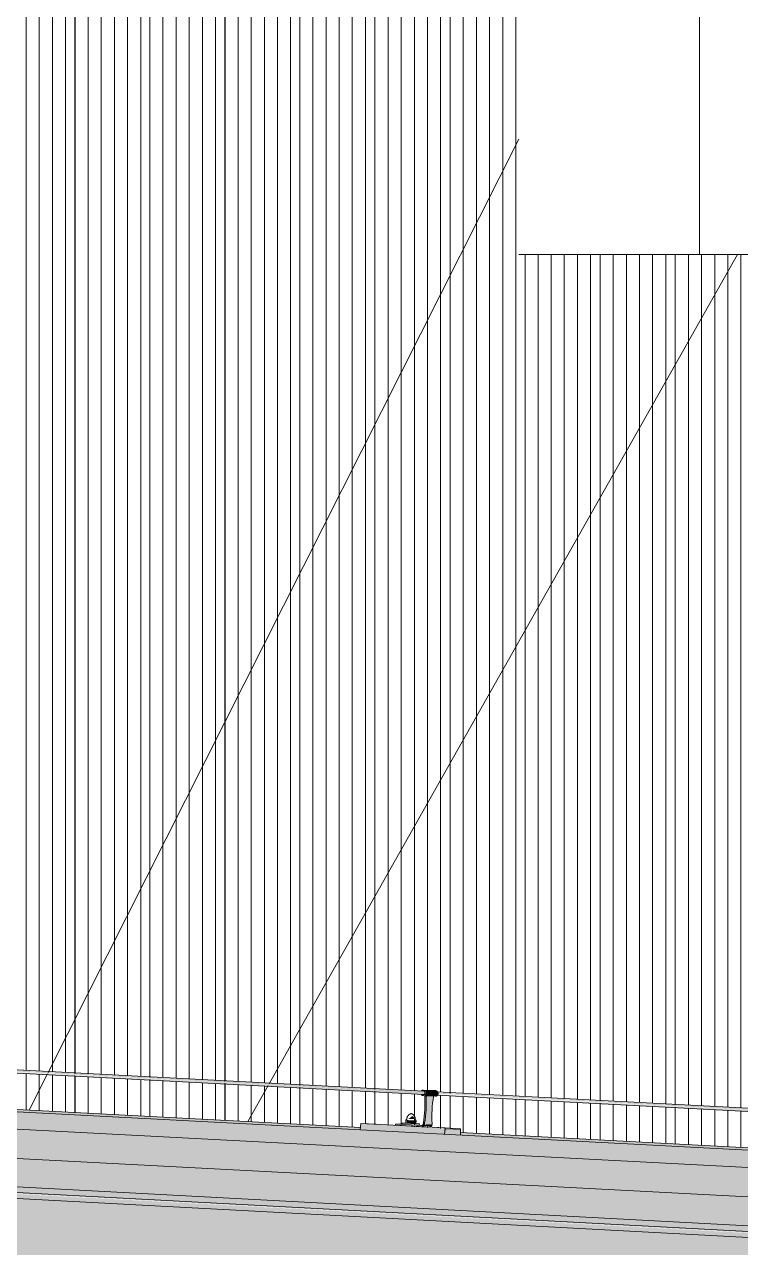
# Model space of a CAD drawing. Header units: metres. Extents: x -4613 to -4328, y -1 to 30.
# Drawn here: x -4524.306 to -4522.649, y 10.489 to 13.32 of the extents above; entities that cross this region are included whole.
import ezdxf

# ---------------------------------------------------------------- set-up
doc = ezdxf.new("R2010")
doc.units = ezdxf.units.M
for name, color, linetype, lineweight in [('A-GENM', 13, 'Continuous', 5), ('A-ROOF', 132, 'Continuous', 5), ('A-ROOF-OTLN', 132, 'Continuous', 5), ('A-WALL', 113, 'Continuous', 5), ('A-WALL-PATT', 111, 'Continuous', 5), ('Q-SPCQ', 91, 'Continuous', 5)]:
    doc.layers.add(name, color=color, linetype=linetype, lineweight=lineweight)
pattern_1 = [(90, (-4522.8, 5.24), (-0.03039, 2e-18), [])]
pattern_2 = [(90, (-4522.974, 5.24), (-0.03039, 2e-18), [])]
pattern_3 = [(90, (-4523.148, 5.24), (-0.03039, 2e-18), [])]
pattern_4 = [(90, (-4523.321, 5.24), (-0.03039, 2e-18), [])]
pattern_5 = [(90, (-4523.495, 5.24), (-0.03039, 2e-18), [])]
pattern_6 = [(90, (-4523.669, 5.24), (-0.03039, 2e-18), [])]
pattern_7 = [(90, (-4523.842, 5.24), (-0.03039, 2e-18), [])]
pattern_8 = [(90, (-4524.016, 5.24), (-0.03039, 2e-18), [])]
pattern_9 = [(90, (-4524.189, 5.24), (-0.03039, 2e-18), [])]
pattern_10 = [(90, (-4524.363, 5.24), (-0.03039, 2e-18), [])]

# ---------------------------------------------------------------- blocks, each defined once
blk = doc.blocks.new('Static Line_Sayfa_Metal Deck_Pan Mount - Up to 15 _ pitch - Max 2 Users-1848369-SOUTH WEST')
at = {"layer": 'Q-SPCQ'}
h = blk.add_hatch(color=256, dxfattribs=at)
h.paths.add_polyline_path([(-4517.1819, 10.5178), (-4517.1805, 10.5207), (-4517.1806, 10.5218), (-4518.3927, 10.5832), (-4518.3927, 10.5813), (-4517.1862, 10.518)])
h.paths.add_polyline_path([(-4518.4213, 10.5828), (-4518.4199, 10.5857), (-4518.42, 10.5867), (-4519.6321, 10.6481), (-4519.6321, 10.6462), (-4518.4256, 10.583)])
h.paths.add_polyline_path([(-4519.6607, 10.6477), (-4519.6592, 10.6506), (-4519.6594, 10.6517), (-4520.8715, 10.713), (-4520.8715, 10.7112), (-4519.665, 10.648)])
h.paths.add_polyline_path([(-4520.9, 10.7127), (-4520.8986, 10.7156), (-4520.8987, 10.7166), (-4522.1108, 10.7778), (-4522.1109, 10.7761), (-4520.9044, 10.7129)])
h.paths.add_polyline_path([(-4522.1394, 10.7776), (-4522.138, 10.7805), (-4522.1401, 10.7817), (-4523.3502, 10.8431), (-4523.3503, 10.8411), (-4522.1401, 10.7777)])
h.paths.add_polyline_path([(-4523.3788, 10.8426), (-4523.3774, 10.8455), (-4523.3775, 10.8465), (-4524.5896, 10.908), (-4524.5897, 10.906), (-4523.3832, 10.8428)])
h.paths.add_polyline_path([(-4524.6182, 10.9075), (-4524.6168, 10.9109), (-4524.6169, 10.9115), (-4525.829, 10.973), (-4525.829, 10.971), (-4524.6226, 10.9078)])
h.paths.add_polyline_path([(-4525.8576, 10.9725), (-4525.8562, 10.9758), (-4525.8563, 10.9764), (-4527.0684, 11.0379), (-4527.0684, 11.0359), (-4525.8619, 10.9727)])
h.paths.add_polyline_path([(-4527.097, 11.0374), (-4527.0955, 11.0406), (-4527.0957, 11.0414), (-4528.3078, 11.1029), (-4528.3078, 11.1009), (-4527.1013, 11.0377)])
h.paths.add_polyline_path([(-4528.3364, 11.1024), (-4528.3349, 11.1055), (-4528.3351, 11.1063), (-4529.5471, 11.1679), (-4529.5472, 11.1659), (-4528.3407, 11.1026)])
h.paths.add_polyline_path([(-4529.5758, 11.1673), (-4529.5743, 11.1703), (-4529.5744, 11.1713), (-4530.7865, 11.2328), (-4530.7866, 11.2308), (-4529.5801, 11.1676)])
h = blk.add_hatch(color=256, dxfattribs=at)
h.paths.add_polyline_path([(-4517.1804, 10.5217), (-4517.1815, 10.5258), (-4518.3925, 10.5873), (-4518.3924, 10.5853), (-4517.1806, 10.5218)])
h.paths.add_polyline_path([(-4518.4198, 10.5867), (-4518.4209, 10.5908), (-4519.6318, 10.6522), (-4519.6318, 10.6502), (-4518.42, 10.5867)])
h.paths.add_polyline_path([(-4519.6592, 10.6517), (-4519.6602, 10.6557), (-4520.8712, 10.7172), (-4520.8712, 10.7152), (-4519.6594, 10.6517)])
h.paths.add_polyline_path([(-4520.8986, 10.7166), (-4520.8996, 10.7207), (-4522.1106, 10.7821), (-4522.1106, 10.7801), (-4520.8987, 10.7166)])
h.paths.add_polyline_path([(-4522.138, 10.7816), (-4522.1401, 10.7857), (-4523.35, 10.8471), (-4523.3499, 10.8451), (-4522.1381, 10.7816)])
h.paths.add_polyline_path([(-4523.3773, 10.8465), (-4523.3784, 10.8506), (-4524.5894, 10.912), (-4524.5893, 10.91), (-4523.3775, 10.8465)])
h.paths.add_polyline_path([(-4524.6167, 10.9115), (-4524.6178, 10.9155), (-4525.8288, 10.977), (-4525.8287, 10.975), (-4524.6169, 10.9115)])
h.paths.add_polyline_path([(-4525.8561, 10.9764), (-4525.8572, 10.9805), (-4527.0682, 11.0417), (-4527.0681, 11.0399), (-4525.8563, 10.9764)])
h.paths.add_polyline_path([(-4527.0955, 11.0414), (-4527.0966, 11.0454), (-4528.3076, 11.1067), (-4528.3075, 11.1049), (-4527.0957, 11.0414)])
h.paths.add_polyline_path([(-4528.3349, 11.1063), (-4528.3359, 11.1104), (-4529.5469, 11.1718), (-4529.5469, 11.1698), (-4528.3351, 11.1063)])
h.paths.add_polyline_path([(-4529.5743, 11.1713), (-4529.5753, 11.1753), (-4530.7863, 11.2368), (-4530.7863, 11.2348), (-4529.5744, 11.1713)])
h = blk.add_hatch(color=256, dxfattribs=at)
h.paths.add_polyline_path([(-4523.3809, 10.8415), (-4523.3832, 10.8428), (-4523.3832, 10.8416)])
h.paths.add_polyline_path([(-4523.3784, 10.8506), (-4523.384, 10.8521), (-4523.3825, 10.8508)])
for points in [[(-4523.3559, 10.8389), (-4523.3503, 10.8418), (-4523.3499, 10.8483), (-4523.3553, 10.8519), (-4523.3825, 10.8533), (-4523.3772, 10.8498), (-4523.3775, 10.8433), (-4523.38, 10.8401), (-4523.3582, 10.839)], [(-4523.38, 10.7771), (-4523.3767, 10.8126), (-4523.377, 10.839), (-4523.3796, 10.8381), (-4523.3801, 10.8035), (-4523.381, 10.7771)], [(-4523.3629, 10.7742), (-4523.3615, 10.8231), (-4523.3595, 10.8392), (-4523.3767, 10.8392), (-4523.378, 10.7921), (-4523.3798, 10.775)], [(-4523.3595, 10.8392), (-4523.3615, 10.8404), (-4523.3615, 10.8393)], [(-4523.402, 10.7858), (-4523.4059, 10.7916), (-4523.4082, 10.7932), (-4523.4133, 10.7898), (-4523.4134, 10.7888), (-4523.418, 10.7866), (-4523.4059, 10.786)], [(-4523.3344, 10.7506), (-4523.3329, 10.7648), (-4523.5279, 10.775), (-4523.5294, 10.7609), (-4523.351, 10.7515)], [(-4523.3873, 10.7684), (-4523.3876, 10.7714), (-4523.4354, 10.7739), (-4523.4356, 10.771), (-4523.3881, 10.7685)], [(-4523.4006, 10.7751), (-4523.4002, 10.7825), (-4523.4215, 10.7837), (-4523.4219, 10.7762), (-4523.4028, 10.7752)], [(-4523.3652, 10.7693), (-4523.3629, 10.7742), (-4523.3804, 10.7733), (-4523.3823, 10.7702)], [(-4523.3329, 10.7648), (-4523.3327, 10.7655), (-4523.3552, 10.766)], [(-4523.2972, 10.7487), (-4523.2973, 10.761), (-4523.3333, 10.7612), (-4523.3329, 10.7506), (-4523.2973, 10.7487)], [(-4523.2974, 10.7617), (-4523.297, 10.7637), (-4523.3324, 10.7635)], [(-4523.2973, 10.761), (-4523.2993, 10.7617), (-4523.2973, 10.761)]]:
    blk.add_hatch(color=256, dxfattribs=at).paths.add_polyline_path(points)
for p, q in [((-4530.806, 11.2318), (-4517.1723, 10.5173)), ((-4517.1719, 10.5253), (-4530.8055, 11.2398)), ((-4523.3553, 10.8519), (-4523.3825, 10.8533)), ((-4523.3832, 10.8403), (-4523.3559, 10.8389)), ((-4523.3796, 10.8396), (-4523.3797, 10.8391)), ((-4523.3797, 10.8391), (-4523.3767, 10.839)), ((-4523.3767, 10.8401), (-4523.3754, 10.8421)), ((-4523.3767, 10.839), (-4523.3767, 10.8401)), ((-4523.3595, 10.8392), (-4523.3767, 10.8401)), ((-4523.3595, 10.8392), (-4523.3596, 10.8381)), ((-4523.3593, 10.8396), (-4523.3595, 10.8392)), ((-4523.5294, 10.7609), (-4523.5279, 10.775)), ((-4523.3326, 10.7656), (-4523.5277, 10.7758)), ((-4523.5277, 10.7758), (-4523.4921, 10.7739)), ((-4523.4472, 10.7746), (-4523.4473, 10.7716)), ((-4523.4473, 10.7716), (-4523.4356, 10.771)), ((-4523.4354, 10.7739), (-4523.4472, 10.7746)), ((-4523.4362, 10.771), (-4523.447, 10.7716)), ((-4523.4361, 10.774), (-4523.4468, 10.7745)), ((-4523.4356, 10.771), (-4523.3873, 10.7684)), ((-4523.3871, 10.7714), (-4523.4354, 10.7739)), ((-4523.4319, 10.7768), (-4523.432, 10.7738)), ((-4523.4319, 10.7768), (-4523.3926, 10.7747)), ((-4523.4314, 10.7767), (-4523.4227, 10.7763)), ((-4523.4234, 10.7838), (-4523.4238, 10.7763)), ((-4523.4238, 10.7763), (-4523.4006, 10.7751)), ((-4523.4217, 10.7851), (-4523.4229, 10.7844)), ((-4523.4212, 10.7868), (-4523.4212, 10.7858)), ((-4523.4018, 10.7848), (-4523.4018, 10.7858)), ((-4523.4003, 10.7833), (-4523.4015, 10.784)), ((-4523.4003, 10.7751), (-4523.3999, 10.7825)), ((-4523.3997, 10.7751), (-4523.3922, 10.7747)), ((-4523.3923, 10.7717), (-4523.3922, 10.7747)), ((-4523.3873, 10.7684), (-4523.3701, 10.7675)), ((-4523.3701, 10.7675), (-4523.3873, 10.7684)), ((-4523.3871, 10.7714), (-4523.3816, 10.7711)), ((-4523.3829, 10.7772), (-4523.383, 10.7752)), ((-4523.38, 10.7771), (-4523.3829, 10.7772)), ((-4523.3801, 10.7751), (-4523.38, 10.7771)), ((-4523.3628, 10.7762), (-4523.3629, 10.7742)), ((-4523.3329, 10.7648), (-4523.3344, 10.7506)), ((-4523.334, 10.7506), (-4523.3326, 10.7628)), ((-4523.297, 10.7637), (-4523.3326, 10.7656)), ((-4523.3324, 10.7635), (-4523.2974, 10.7617)), ((-4523.2973, 10.761), (-4523.2972, 10.7487)), ((-4523.2968, 10.7487), (-4523.2968, 10.7629))]:
    blk.add_line(p, q, dxfattribs=at)
at = {"layer": 'Q-SPCQ', "flags": 128}
for points in [[(-4523.3825, 10.8533), (-4523.3828, 10.8533), (-4523.383, 10.8533), (-4523.3833, 10.8533), (-4523.3836, 10.8533), (-4523.3839, 10.8532), (-4523.3841, 10.8532), (-4523.3844, 10.8531), (-4523.3846, 10.853), (-4523.3849, 10.853), (-4523.3852, 10.8529), (-4523.3854, 10.8528), (-4523.3857, 10.8527), (-4523.3859, 10.8526), (-4523.3861, 10.8524), (-4523.3864, 10.8523), (-4523.3866, 10.8521), (-4523.3868, 10.852), (-4523.387, 10.8518), (-4523.3872, 10.8517), (-4523.3874, 10.8515)], [(-4523.3559, 10.8389), (-4523.3557, 10.8389), (-4523.3554, 10.8389), (-4523.3551, 10.8389), (-4523.3548, 10.8389), (-4523.3546, 10.8389), (-4523.3543, 10.839), (-4523.354, 10.8391), (-4523.3538, 10.8391), (-4523.3535, 10.8392), (-4523.3533, 10.8393), (-4523.353, 10.8394), (-4523.3528, 10.8395), (-4523.3525, 10.8396), (-4523.3523, 10.8397), (-4523.3521, 10.8399), (-4523.3518, 10.84), (-4523.3516, 10.8402), (-4523.3514, 10.8403), (-4523.3512, 10.8405), (-4523.351, 10.8407), (-4523.3508, 10.8409), (-4523.3507, 10.8411), (-4523.3505, 10.8413), (-4523.3503, 10.8415), (-4523.3502, 10.8417), (-4523.35, 10.8419), (-4523.3499, 10.8421), (-4523.3498, 10.8423), (-4523.3497, 10.8425), (-4523.3496, 10.8428), (-4523.3495, 10.843), (-4523.3494, 10.8432), (-4523.3493, 10.8435), (-4523.3492, 10.8437), (-4523.3492, 10.844), (-4523.3491, 10.8442), (-4523.3491, 10.8445), (-4523.349, 10.8447), (-4523.349, 10.845), (-4523.349, 10.8452), (-4523.349, 10.8455), (-4523.349, 10.8457), (-4523.349, 10.846), (-4523.3491, 10.8462), (-4523.3491, 10.8465), (-4523.3492, 10.8467), (-4523.3492, 10.847), (-4523.3493, 10.8472), (-4523.3494, 10.8474), (-4523.3494, 10.8477), (-4523.3495, 10.8479), (-4523.3496, 10.8481), (-4523.3498, 10.8484), (-4523.3499, 10.8486), (-4523.35, 10.8488), (-4523.3502, 10.849), (-4523.3503, 10.8492), (-4523.3505, 10.8494), (-4523.3506, 10.8496), (-4523.3508, 10.8498), (-4523.351, 10.85), (-4523.3512, 10.8502), (-4523.3514, 10.8504), (-4523.3516, 10.8505), (-4523.3518, 10.8507), (-4523.3521, 10.8508), (-4523.3523, 10.851), (-4523.3525, 10.8511), (-4523.3528, 10.8512), (-4523.353, 10.8513), (-4523.3533, 10.8514), (-4523.3535, 10.8515), (-4523.3538, 10.8516), (-4523.354, 10.8517), (-4523.3543, 10.8517), (-4523.3546, 10.8518), (-4523.3548, 10.8518), (-4523.3551, 10.8519), (-4523.3553, 10.8519)], [(-4523.3878, 10.8425), (-4523.3876, 10.8423), (-4523.3874, 10.8421), (-4523.3872, 10.842), (-4523.387, 10.8418), (-4523.3868, 10.8416), (-4523.3866, 10.8415), (-4523.3864, 10.8413), (-4523.3861, 10.8412), (-4523.3859, 10.8411), (-4523.3857, 10.8409), (-4523.3854, 10.8408), (-4523.3852, 10.8407), (-4523.3849, 10.8406), (-4523.3847, 10.8406), (-4523.3844, 10.8405), (-4523.3841, 10.8404), (-4523.3839, 10.8404), (-4523.3836, 10.8403), (-4523.3833, 10.8403), (-4523.3832, 10.8403)], [(-4523.4212, 10.7868), (-4523.4211, 10.7873), (-4523.4211, 10.7878), (-4523.421, 10.7883), (-4523.4209, 10.7888), (-4523.4208, 10.7893), (-4523.4206, 10.7898), (-4523.4205, 10.7903), (-4523.4203, 10.7908), (-4523.4201, 10.7913), (-4523.4199, 10.7917), (-4523.4197, 10.7922), (-4523.4194, 10.7926), (-4523.4191, 10.7931), (-4523.4188, 10.7935), (-4523.4185, 10.7939), (-4523.4182, 10.7943), (-4523.4179, 10.7947), (-4523.4175, 10.7951), (-4523.4172, 10.7954), (-4523.4168, 10.7958), (-4523.4164, 10.7961), (-4523.416, 10.7964), (-4523.4156, 10.7967), (-4523.4152, 10.797), (-4523.4147, 10.7972), (-4523.4143, 10.7975), (-4523.4138, 10.7977), (-4523.4133, 10.7979), (-4523.4129, 10.7981), (-4523.4124, 10.7983), (-4523.4119, 10.7984), (-4523.4114, 10.7986), (-4523.4109, 10.7987), (-4523.4108, 10.7987)], [(-4523.4108, 10.7987), (-4523.4103, 10.7985), (-4523.4099, 10.7984), (-4523.4094, 10.7982), (-4523.4089, 10.7979), (-4523.4085, 10.7977), (-4523.408, 10.7975), (-4523.4076, 10.7972), (-4523.4072, 10.7969), (-4523.4067, 10.7966), (-4523.4063, 10.7963), (-4523.406, 10.7959), (-4523.4056, 10.7956), (-4523.4052, 10.7952), (-4523.4049, 10.7948), (-4523.4046, 10.7944), (-4523.4042, 10.794), (-4523.404, 10.7936), (-4523.4037, 10.7932), (-4523.4034, 10.7928), (-4523.4032, 10.7923), (-4523.4029, 10.7918), (-4523.4027, 10.7914), (-4523.4026, 10.7909), (-4523.4024, 10.7904), (-4523.4022, 10.7899), (-4523.4021, 10.7894), (-4523.402, 10.7889), (-4523.4019, 10.7884), (-4523.4018, 10.7879), (-4523.4018, 10.7874), (-4523.4018, 10.7869), (-4523.4018, 10.7864), (-4523.4018, 10.7859), (-4523.4018, 10.7858)], [(-4523.4234, 10.7838), (-4523.4234, 10.7838), (-4523.4234, 10.7838), (-4523.4234, 10.7838), (-4523.4233, 10.7839), (-4523.4233, 10.7839), (-4523.4233, 10.7839), (-4523.4233, 10.784), (-4523.4233, 10.784), (-4523.4233, 10.784), (-4523.4233, 10.7841), (-4523.4233, 10.7841), (-4523.4233, 10.7841), (-4523.4232, 10.7842), (-4523.4232, 10.7842), (-4523.4232, 10.7842), (-4523.4232, 10.7842), (-4523.4232, 10.7843), (-4523.4231, 10.7843), (-4523.4231, 10.7843), (-4523.4231, 10.7843), (-4523.4231, 10.7844), (-4523.423, 10.7844), (-4523.423, 10.7844), (-4523.423, 10.7844), (-4523.423, 10.7844), (-4523.4229, 10.7844)], [(-4523.4217, 10.7851), (-4523.4216, 10.7851), (-4523.4216, 10.7851), (-4523.4216, 10.7851), (-4523.4215, 10.7852), (-4523.4215, 10.7852), (-4523.4215, 10.7852), (-4523.4215, 10.7852), (-4523.4214, 10.7852), (-4523.4214, 10.7853), (-4523.4214, 10.7853), (-4523.4214, 10.7853), (-4523.4214, 10.7853), (-4523.4213, 10.7854), (-4523.4213, 10.7854), (-4523.4213, 10.7854), (-4523.4213, 10.7855), (-4523.4213, 10.7855), (-4523.4213, 10.7855), (-4523.4213, 10.7855), (-4523.4212, 10.7856), (-4523.4212, 10.7856), (-4523.4212, 10.7856), (-4523.4212, 10.7857), (-4523.4212, 10.7857), (-4523.4212, 10.7857), (-4523.4212, 10.7858)], [(-4523.4018, 10.7848), (-4523.4018, 10.7847), (-4523.4018, 10.7847), (-4523.4018, 10.7847), (-4523.4018, 10.7846), (-4523.4018, 10.7846), (-4523.4018, 10.7846), (-4523.4018, 10.7845), (-4523.4018, 10.7845), (-4523.4018, 10.7845), (-4523.4018, 10.7844), (-4523.4018, 10.7844), (-4523.4018, 10.7844), (-4523.4017, 10.7843), (-4523.4017, 10.7843), (-4523.4017, 10.7843), (-4523.4017, 10.7843), (-4523.4017, 10.7842), (-4523.4017, 10.7842), (-4523.4016, 10.7842), (-4523.4016, 10.7842), (-4523.4016, 10.7841), (-4523.4016, 10.7841), (-4523.4015, 10.7841), (-4523.4015, 10.7841), (-4523.4015, 10.784), (-4523.4015, 10.784)], [(-4523.4003, 10.7833), (-4523.4002, 10.7832), (-4523.4002, 10.7832), (-4523.4002, 10.7832), (-4523.4002, 10.7832), (-4523.4001, 10.7832), (-4523.4001, 10.7831), (-4523.4001, 10.7831), (-4523.4001, 10.7831), (-4523.4001, 10.7831), (-4523.4, 10.783), (-4523.4, 10.783), (-4523.4, 10.783), (-4523.4, 10.7829), (-4523.4, 10.7829), (-4523.4, 10.7829), (-4523.3999, 10.7829), (-4523.3999, 10.7828), (-4523.3999, 10.7828), (-4523.3999, 10.7828), (-4523.3999, 10.7827), (-4523.3999, 10.7827), (-4523.3999, 10.7827), (-4523.3999, 10.7826), (-4523.3999, 10.7826), (-4523.3999, 10.7826), (-4523.3999, 10.7825)]]:
    blk.add_lwpolyline(points, dxfattribs=at)
at = {"layer": 'Q-SPCQ'}
for centre, major_axis, ratio, start_param, end_param in [((-4523.3843, 10.8469), (0.00027, 0.00521), 0.976597, 0, 0.704278), ((-4523.3843, 10.8469), (0.00027, 0.00521), 0.976597, 3.141593, 6.283185), ((-4523.3542, 10.8453), (0.00027, 0.00521), 0.976597, 4.18879, 5.235988), ((-4523.3843, 10.8469), (0.00027, 0.00521), 0.976597, 2.437314, 3.141593), ((-4523.3948, 10.8089), (0.0037, 0.0699), 0.215077, 4.253606, 5.171172), ((-4523.3918, 10.8087), (0.0037, 0.0699), 0.215077, 4.253606, 5.171172), ((-4523.3477, 10.8064), (0.0037, 0.0699), 0.215077, 1.112013, 2.029579), ((-4523.5277, 10.7748), (0.000052, 0.000999), 0.215077, 0, 1.318637), ((-4523.4921, 10.7729), (0.000052, 0.000999), 0.215077, 5.84364, 6.283185), ((-4523.3869, 10.7754), (0.00037, 0.00699), 0.976597, 3.141593, 4.712389), ((-4523.3869, 10.7754), (0.00021, 0.00399), 0.976597, 3.141593, 4.712389), ((-4523.3697, 10.7745), (0.00037, 0.00699), 0.976597, 3.141593, 4.712389), ((-4523.3327, 10.7646), (0.000052, 0.000999), 0.215077, 0, 1.318637), ((-4523.3324, 10.7625), (0.000052, 0.000999), 0.215077, 0, 1.318637), ((-4523.2975, 10.7607), (0.000052, 0.000999), 0.215077, 4.964548, 6.063412), ((-4523.2971, 10.7627), (0.000052, 0.000999), 0.215077, 4.964548, 6.063412)]:
    blk.add_ellipse(centre, major_axis=major_axis, ratio=ratio, start_param=start_param, end_param=end_param, dxfattribs=at)
blk = doc.blocks.new('Roof Gutters3 - Roof Gutters-1885272-SOUTH WEST')
at = {"layer": 'A-ROOF'}
h = blk.add_hatch(color=256, dxfattribs=at)
h.paths.add_polyline_path([(-4499.5302, 9.5006), (-4499.5301, 9.509), (-4515.8308, 10.3633), (-4515.829, 10.3573), (-4499.6418, 9.509), (-4499.6425, 9.5065), (-4499.6022, 9.5044)])
h.paths.add_polyline_path([(-4515.9507, 10.3637), (-4515.9547, 10.3698), (-4515.9761, 10.3709), (-4515.9785, 10.3651), (-4515.9525, 10.3638)])
h.paths.add_polyline_path([(-4516.1002, 10.3715), (-4516.0978, 10.3773), (-4517.1003, 10.4298), (-4517.1002, 10.4239), (-4516.1121, 10.3721)])
h.paths.add_polyline_path([(-4517.3325, 10.4361), (-4517.3319, 10.4419), (-4518.3397, 10.4948), (-4518.3396, 10.4889), (-4517.3362, 10.4363)])
h.paths.add_polyline_path([(-4518.5719, 10.501), (-4518.5728, 10.507), (-4519.5791, 10.5597), (-4519.579, 10.5538), (-4518.5728, 10.5011)])
h.paths.add_polyline_path([(-4519.8113, 10.566), (-4519.8107, 10.5719), (-4520.8185, 10.6247), (-4520.8184, 10.6188), (-4519.815, 10.5662)])
h.paths.add_polyline_path([(-4521.0507, 10.6309), (-4521.05, 10.6368), (-4522.0579, 10.6896), (-4522.0577, 10.6837), (-4521.0544, 10.6311)])
h.paths.add_polyline_path([(-4522.2901, 10.6959), (-4522.2894, 10.7018), (-4523.2973, 10.7546), (-4523.2971, 10.7487), (-4522.2937, 10.6961)])
h.paths.add_polyline_path([(-4523.5294, 10.7609), (-4523.5288, 10.7667), (-4524.5366, 10.8195), (-4524.5365, 10.8136), (-4523.5331, 10.761)])
h.paths.add_polyline_path([(-4524.7688, 10.8258), (-4524.7682, 10.8317), (-4525.776, 10.8845), (-4525.7759, 10.8786), (-4524.7725, 10.826)])
h.paths.add_polyline_path([(-4526.0082, 10.8908), (-4526.0076, 10.8966), (-4527.0154, 10.9494), (-4527.0153, 10.9435), (-4526.0119, 10.891)])
h.paths.add_polyline_path([(-4527.2476, 10.9557), (-4527.247, 10.9616), (-4528.2548, 11.0144), (-4528.2547, 11.0085), (-4527.2513, 10.9559)])
h.paths.add_polyline_path([(-4528.487, 11.0207), (-4528.4864, 11.0265), (-4529.4942, 11.0793), (-4529.4941, 11.0734), (-4528.4907, 11.0209)])
h.paths.add_polyline_path([(-4529.7264, 11.0856), (-4529.7257, 11.0915), (-4530.7336, 11.1443), (-4530.7334, 11.1384), (-4529.7301, 11.0858)])
h.paths.add_polyline_path([(-4530.9658, 11.1506), (-4530.9651, 11.1564), (-4531.2477, 11.1712), (-4531.2477, 11.1654), (-4530.9694, 11.1508)])
for p, q in [((-4524.5366, 10.8195), (-4523.5288, 10.7667)), ((-4523.2973, 10.7546), (-4522.2894, 10.7018))]:
    blk.add_line(p, q, dxfattribs=at)
blk = doc.blocks.new('GT01 - GT01-2642391-SOUTH WEST')
at = {"layer": 'A-GENM'}
for points in [[(-4499.5651, 9.2946), (-4499.565, 9.3075), (-4531.1735, 10.9948), (-4531.1746, 10.7987), (-4531.0099, 10.8009), (-4530.8237, 10.9555), (-4530.8271, 10.9604), (-4530.829, 10.9589), (-4530.8477, 10.9645), (-4500.8517, 9.3633)], [(-4499.2201, 9.2736), (-4499.2392, 9.2772), (-4530.8477, 10.9645), (-4530.8286, 10.9609), (-4500.8517, 9.3607)], [(-4499.2177, 9.262), (-4499.2152, 9.2662), (-4499.2172, 9.2722), (-4499.2201, 9.2736), (-4530.8258, 10.9595), (-4530.8237, 10.9551), (-4530.8262, 10.9493), (-4500.8517, 9.3493)], [(-4499.4002, 9.1121), (-4499.2177, 9.262), (-4530.8262, 10.9493), (-4531.0087, 10.7993), (-4530.2469, 10.7586), (-4530.2118, 10.7849), (-4530.1769, 10.8059), (-4530.1552, 10.8131), (-4530.1513, 10.8107), (-4530.15, 10.7816), (-4530.1151, 10.8026), (-4530.0934, 10.8098), (-4530.0894, 10.8074), (-4530.0894, 10.7502), (-4527.3819, 10.6057), (-4527.3439, 10.6338), (-4527.2863, 10.6338), (-4527.2849, 10.6287), (-4527.2769, 10.6338), (-4527.2244, 10.6338), (-4527.2244, 10.5973), (-4524.2629, 10.4392), (-4524.2354, 10.46), (-4524.1672, 10.46), (-4524.1659, 10.4538), (-4524.1054, 10.4538), (-4524.1054, 10.4308), (-4521.0493, 10.2699), (-4521.0225, 10.29), (-4520.9563, 10.2898), (-4520.955, 10.2838), (-4520.8945, 10.2838), (-4520.8945, 10.2594), (-4517.5569, 10.0813), (-4517.5218, 10.1075), (-4517.4869, 10.1285), (-4517.4652, 10.1357), (-4517.4613, 10.1333), (-4517.4599, 10.1042), (-4517.4221, 10.1264), (-4517.4033, 10.1324), (-4517.3994, 10.13), (-4517.3994, 10.0729), (-4514.1202, 9.8978), (-4514.0851, 9.9241), (-4514.0502, 9.945), (-4514.0285, 9.9522), (-4514.0246, 9.9499), (-4514.0232, 9.9208), (-4513.9883, 9.9417), (-4513.9666, 9.9489), (-4513.9627, 9.9466), (-4513.9627, 9.8894), (-4512.3729, 9.8045), (-4512.3378, 9.8308), (-4512.3029, 9.8518), (-4512.2812, 9.859), (-4512.2772, 9.8566), (-4512.2759, 9.8275), (-4512.241, 9.8485), (-4512.2193, 9.8557), (-4512.2154, 9.8533), (-4512.2154, 9.7961), (-4510.6677, 9.7135), (-4510.6326, 9.7398), (-4510.5977, 9.7607), (-4510.576, 9.7679), (-4510.5721, 9.7656), (-4510.5708, 9.7365), (-4510.5359, 9.7574), (-4510.5142, 9.7646), (-4510.5103, 9.7623), (-4510.5103, 9.7051), (-4506.7739, 9.5057), (-4506.7388, 9.5319), (-4506.7039, 9.5529), (-4506.6822, 9.5601), (-4506.6782, 9.5578), (-4506.6769, 9.5286), (-4506.642, 9.5496), (-4506.6203, 9.5568), (-4506.6164, 9.5544), (-4506.6164, 9.4973), (-4504.8984, 9.4056), (-4504.8632, 9.4318), (-4504.8505, 9.44), (-4504.8027, 9.44), (-4504.8014, 9.4285), (-4504.7932, 9.4338), (-4504.7409, 9.4338), (-4504.7409, 9.3972), (-4501.61, 9.23), (-4501.5749, 9.2563), (-4501.54, 9.2772), (-4501.5183, 9.2844), (-4501.5144, 9.2821), (-4501.513, 9.253), (-4501.4781, 9.2739), (-4501.4564, 9.2811), (-4501.4525, 9.2788), (-4501.4525, 9.2216), (-4500.8517, 9.1895)]]:
    blk.add_hatch(color=256, dxfattribs=at).paths.add_polyline_path(points)
for p, q in [((-4499.565, 9.3075), (-4531.1735, 10.9948)), ((-4499.2392, 9.2772), (-4530.8477, 10.9645)), ((-4499.2177, 9.262), (-4530.8262, 10.9493))]:
    blk.add_line(p, q, dxfattribs=at)
blk = doc.blocks.new('Signage_Tenant Building - Tenant Signage with Back Panel-V95-SOUTH WEST')
at = {"layer": 'A-GENM'}
for p, q in [((-4522.7438, 15.1875), (-4522.7438, 12.7875)), ((-4523.1624, 12.7875), (-4522.7438, 12.7875)), ((-4522.7438, 12.7875), (-4521.181, 12.7875))]:
    blk.add_line(p, q, dxfattribs=at)

msp = doc.modelspace()

# ---------------------------------------------------------------- hatches: boundary and pattern name
at = {"layer": 'A-ROOF'}
msp.add_hatch(color=256, dxfattribs=at).paths.add_polyline_path([(-4499.5301, 9.463), (-4499.5302, 9.5006), (-4499.6446, 9.5066), (-4499.6418, 9.509), (-4531.225, 11.1642), (-4531.225, 11.1241), (-4499.5476, 9.464)])
h = msp.add_hatch(color=256, dxfattribs=at)
h.paths.add_polyline_path([(-4499.5476, 9.0935), (-4499.5476, 9.1095), (-4499.6055, 9.1115), (-4501.4525, 9.2101), (-4501.4525, 9.1933), (-4499.5537, 9.0938)])
h.paths.add_polyline_path([(-4501.664, 9.2044), (-4501.664, 9.2214), (-4504.7409, 9.3856), (-4504.7409, 9.3656), (-4501.7723, 9.21)])
h.paths.add_polyline_path([(-4499.5476, 9.2937), (-4499.5476, 9.3578), (-4499.5301, 9.3569), (-4499.5301, 9.463), (-4531.225, 11.1241), (-4531.225, 10.7536), (-4530.3009, 10.7052), (-4530.3009, 10.75), (-4531.1765, 10.7987), (-4531.1735, 10.9948), (-4499.565, 9.3075), (-4499.564, 9.2946), (-4499.5537, 9.294)])
h.paths.add_polyline_path([(-4504.9524, 9.3767), (-4504.9524, 9.3969), (-4506.6164, 9.4857), (-4506.6164, 9.4639), (-4504.9943, 9.3789)])
h.paths.add_polyline_path([(-4506.8279, 9.475), (-4506.8279, 9.497), (-4510.5103, 9.6936), (-4510.5103, 9.668), (-4506.8355, 9.4754)])
h.paths.add_polyline_path([(-4510.7218, 9.6791), (-4510.7218, 9.7049), (-4512.2154, 9.7846), (-4512.2154, 9.7573), (-4510.7479, 9.6804)])
h.paths.add_polyline_path([(-4512.4269, 9.7684), (-4512.4269, 9.7959), (-4513.9627, 9.8779), (-4513.9627, 9.8489), (-4512.5891, 9.7769)])
h.paths.add_polyline_path([(-4514.1742, 9.86), (-4514.1742, 9.8891), (-4517.3994, 10.0613), (-4517.3994, 10.029), (-4514.2001, 9.8614)])
h.paths.add_polyline_path([(-4517.6109, 10.0401), (-4517.6109, 10.0726), (-4520.8945, 10.2479), (-4520.8945, 10.2122), (-4517.6522, 10.0423)])
h.paths.add_polyline_path([(-4521.106, 10.2233), (-4521.106, 10.2592), (-4524.1054, 10.4193), (-4524.1054, 10.3805), (-4521.3346, 10.2353)])
h.paths.add_polyline_path([(-4524.3169, 10.3916), (-4524.3169, 10.4306), (-4527.2244, 10.5858), (-4527.2244, 10.5439), (-4524.3264, 10.3921)])
h.paths.add_polyline_path([(-4527.4359, 10.555), (-4527.4359, 10.597), (-4530.0894, 10.7387), (-4530.0894, 10.6941), (-4527.5485, 10.5609)])
at = {"layer": 'A-ROOF-OTLN'}
h = msp.add_hatch(color=256, dxfattribs=at)
h.paths.add_polyline_path([(-4499.5476, 9.0935), (-4499.5476, 9.1095), (-4499.6055, 9.1115), (-4501.4525, 9.2101), (-4501.4525, 9.1933), (-4499.5537, 9.0938)])
h.paths.add_polyline_path([(-4501.664, 9.2044), (-4501.664, 9.2214), (-4504.7409, 9.3856), (-4504.7409, 9.3656), (-4501.7723, 9.21)])
h.paths.add_polyline_path([(-4499.5476, 9.2937), (-4499.5476, 9.3578), (-4499.5301, 9.3569), (-4499.5301, 9.3956), (-4531.225, 11.0567), (-4531.225, 10.7518), (-4530.3009, 10.7052), (-4530.3009, 10.75), (-4531.1765, 10.7987), (-4531.1735, 10.9948), (-4499.565, 9.3075), (-4499.564, 9.2946), (-4499.5537, 9.294)])
h.paths.add_polyline_path([(-4504.9524, 9.3767), (-4504.9524, 9.3969), (-4506.6164, 9.4857), (-4506.6164, 9.4639), (-4504.9943, 9.3789)])
h.paths.add_polyline_path([(-4506.8279, 9.475), (-4506.8279, 9.497), (-4510.5103, 9.6936), (-4510.5103, 9.668), (-4506.8355, 9.4754)])
h.paths.add_polyline_path([(-4510.7218, 9.6791), (-4510.7218, 9.7049), (-4512.2154, 9.7846), (-4512.2154, 9.7573), (-4510.7479, 9.6804)])
h.paths.add_polyline_path([(-4512.4269, 9.7684), (-4512.4269, 9.7959), (-4513.9627, 9.8779), (-4513.9627, 9.8489), (-4512.5891, 9.7769)])
h.paths.add_polyline_path([(-4514.1742, 9.86), (-4514.1742, 9.8891), (-4517.3994, 10.0613), (-4517.3994, 10.029), (-4514.2001, 9.8614)])
h.paths.add_polyline_path([(-4517.6109, 10.0401), (-4517.6109, 10.0726), (-4520.8945, 10.2479), (-4520.8945, 10.2122), (-4517.6522, 10.0423)])
h.paths.add_polyline_path([(-4521.106, 10.2233), (-4521.106, 10.2592), (-4524.1054, 10.4193), (-4524.1054, 10.3805), (-4521.3346, 10.2353)])
h.paths.add_polyline_path([(-4524.3169, 10.3916), (-4524.3169, 10.4306), (-4527.2244, 10.5858), (-4527.2244, 10.5439), (-4524.3264, 10.3921)])
h.paths.add_polyline_path([(-4527.4359, 10.555), (-4527.4359, 10.597), (-4530.0894, 10.7387), (-4530.0894, 10.6941), (-4527.5485, 10.5609)])
at = {"layer": 'A-WALL-PATT'}
h = msp.add_hatch(dxfattribs=at)
h.set_pattern_fill('FP_60', color=256, style=0, pattern_type=2)
h.set_pattern_definition(pattern_8)
h.paths.add_polyline_path([(-4524.0158, 11.361), (-4523.8422, 11.7056), (-4523.8422, 15.94), (-4523.8476, 15.94), (-4524.0158, 15.3003), (-4524.0158, 11.4093)])
h = msp.add_hatch(dxfattribs=at)
h.set_pattern_fill('FP_124', color=256, style=0, pattern_type=2)
h.set_pattern_definition(pattern_7)
h.paths.add_polyline_path([(-4523.8422, 11.7056), (-4523.6685, 12.0501), (-4523.6685, 15.94), (-4523.8422, 15.94), (-4523.8422, 12.2639)])
h = msp.add_hatch(dxfattribs=at)
h.set_pattern_fill('FP_123', color=256, style=0, pattern_type=2)
h.set_pattern_definition(pattern_6)
h.paths.add_polyline_path([(-4523.6685, 12.0501), (-4523.4949, 12.3947), (-4523.4949, 15.94), (-4523.6685, 15.94), (-4523.6685, 12.2639)])
h = msp.add_hatch(dxfattribs=at)
h.set_pattern_fill('FP_122', color=256, style=0, pattern_type=2)
h.set_pattern_definition(pattern_5)
h.paths.add_polyline_path([(-4523.4949, 12.3947), (-4523.3212, 12.7392), (-4523.3212, 15.94), (-4523.4949, 15.94), (-4523.4949, 12.8336)])
h = msp.add_hatch(dxfattribs=at)
h.set_pattern_fill('FP_121', color=256, style=0, pattern_type=2)
h.set_pattern_definition(pattern_4)
h.paths.add_polyline_path([(-4523.3212, 12.7392), (-4523.1624, 13.0544), (-4523.1624, 15.1875), (-4523.1476, 15.1875), (-4523.1476, 15.94), (-4523.3212, 15.94), (-4523.3212, 12.8336)])
h = msp.add_hatch(dxfattribs=at)
h.set_pattern_fill('FP_61', color=256, style=0, pattern_type=2)
h.set_pattern_definition(pattern_9)
h.paths.add_polyline_path([(-4524.1895, 11.0165), (-4524.0158, 11.361), (-4524.0158, 15.3003), (-4524.1895, 14.6402), (-4524.1895, 11.1245)])
h = msp.add_hatch(dxfattribs=at)
h.set_pattern_fill('FP_62', color=256, style=0, pattern_type=2)
h.set_pattern_definition(pattern_10)
h.paths.add_polyline_path([(-4524.2951, 10.8069), (-4524.254, 10.8884), (-4524.3631, 10.8942), (-4524.3631, 10.8104), (-4524.3264, 10.8085)])
h.paths.add_polyline_path([(-4524.2501, 10.8963), (-4524.1895, 11.0165), (-4524.1895, 14.6402), (-4524.3631, 13.973), (-4524.3631, 10.9022), (-4524.3264, 10.9003)])
h = msp.add_hatch(dxfattribs=at)
h.set_pattern_fill('FP_121', color=256, style=0, pattern_type=2)
h.set_pattern_definition(pattern_4)
h.paths.add_polyline_path([(-4523.3212, 11.6093), (-4523.1476, 11.9169), (-4523.1476, 12.7875), (-4523.1624, 12.7875), (-4523.1624, 13.0544), (-4523.3212, 12.7392), (-4523.3212, 11.6942)])
h = msp.add_hatch(dxfattribs=at)
h.set_pattern_fill('FP_120', color=256, style=0, pattern_type=2)
h.set_pattern_definition(pattern_3)
h.paths.add_polyline_path([(-4523.1476, 11.9169), (-4522.9739, 12.2246), (-4522.9739, 12.7875), (-4523.1476, 12.7875), (-4523.1476, 12.2639)])
h = msp.add_hatch(dxfattribs=at)
h.set_pattern_fill('FP_119', color=256, style=0, pattern_type=2)
h.set_pattern_definition(pattern_2)
h.paths.add_polyline_path([(-4522.9739, 12.2246), (-4522.8003, 12.5322), (-4522.8003, 12.7875), (-4522.9739, 12.7875), (-4522.9739, 12.2639)])
h = msp.add_hatch(dxfattribs=at)
h.set_pattern_fill('FP_118', color=256, style=0, pattern_type=2)
h.set_pattern_definition(pattern_1)
h.paths.add_polyline_path([(-4522.6419, 10.7202), (-4522.6266, 10.738), (-4522.6266, 10.8032), (-4522.8003, 10.8123), (-4522.8003, 10.7285), (-4522.7154, 10.7241)])
h.paths.add_polyline_path([(-4522.6266, 10.8112), (-4522.6266, 12.7875), (-4522.6562, 12.7875), (-4522.8003, 12.5322), (-4522.8003, 10.8203), (-4522.7154, 10.8158)])
h = msp.add_hatch(dxfattribs=at)
h.set_pattern_fill('FP_118', color=256, style=0, pattern_type=2)
h.set_pattern_definition(pattern_1)
h.paths.add_polyline_path([(-4522.8003, 12.5322), (-4522.6562, 12.7875), (-4522.8003, 12.7875), (-4522.8003, 12.5488)])
h = msp.add_hatch(dxfattribs=at)
h.set_pattern_fill('FP_122', color=256, style=0, pattern_type=2)
h.set_pattern_definition(pattern_5)
h.paths.add_polyline_path([(-4523.4949, 11.3016), (-4523.3212, 11.6093), (-4523.3212, 12.7392), (-4523.4949, 12.3947), (-4523.4949, 11.6942)])
h = msp.add_hatch(dxfattribs=at)
h.set_pattern_fill('FP_119', color=256, style=0, pattern_type=2)
h.set_pattern_definition(pattern_2)
h.paths.add_polyline_path([(-4522.8003, 10.7285), (-4522.8003, 10.8123), (-4522.9739, 10.8214), (-4522.9739, 10.7376), (-4522.9456, 10.7362)])
h.paths.add_polyline_path([(-4522.8003, 10.8203), (-4522.8003, 12.5322), (-4522.9739, 12.2246), (-4522.9739, 10.8294), (-4522.9456, 10.8279)])
h = msp.add_hatch(dxfattribs=at)
h.set_pattern_fill('FP_123', color=256, style=0, pattern_type=2)
h.set_pattern_definition(pattern_6)
h.paths.add_polyline_path([(-4523.6685, 10.9939), (-4523.4949, 11.3016), (-4523.4949, 12.3947), (-4523.6685, 12.0501), (-4523.6685, 11.1245)])
h = msp.add_hatch(dxfattribs=at)
h.set_pattern_fill('FP_120', color=256, style=0, pattern_type=2)
h.set_pattern_definition(pattern_3)
h.paths.add_polyline_path([(-4522.9739, 10.7376), (-4522.9739, 10.8214), (-4523.1476, 10.8305), (-4523.1476, 10.7467)])
h.paths.add_polyline_path([(-4522.9739, 10.8294), (-4522.9739, 12.2246), (-4523.1476, 11.9169), (-4523.1476, 10.8385)])
h = msp.add_hatch(dxfattribs=at)
h.set_pattern_fill('FP_124', color=256, style=0, pattern_type=2)
h.set_pattern_definition(pattern_7)
h.paths.add_polyline_path([(-4523.7891, 10.7804), (-4523.7432, 10.8617), (-4523.8422, 10.8669), (-4523.8422, 10.7831)])
h.paths.add_polyline_path([(-4523.7388, 10.8695), (-4523.6685, 10.9939), (-4523.6685, 12.0501), (-4523.8422, 11.7056), (-4523.8422, 10.8749)])
h = msp.add_hatch(dxfattribs=at)
h.set_pattern_fill('FP_121', color=256, style=0, pattern_type=2)
h.set_pattern_definition(pattern_4)
h.paths.add_polyline_path([(-4523.1476, 10.7467), (-4523.1476, 10.8305), (-4523.3212, 10.8396), (-4523.3212, 10.765), (-4523.2973, 10.7615), (-4523.297, 10.7546), (-4523.1757, 10.7482)])
h.paths.add_polyline_path([(-4523.1476, 10.8385), (-4523.1476, 11.9169), (-4523.3212, 11.6093), (-4523.3212, 10.8476), (-4523.1692, 10.8396)])
h = msp.add_hatch(dxfattribs=at)
h.set_pattern_fill('FP_60', color=256, style=0, pattern_type=2)
h.set_pattern_definition(pattern_8)
h.paths.add_polyline_path([(-4523.8422, 10.7831), (-4523.8422, 10.8669), (-4524.0158, 10.876), (-4524.0158, 10.7922), (-4523.8661, 10.7844)])
h.paths.add_polyline_path([(-4523.8422, 10.8749), (-4523.8422, 11.7056), (-4524.0158, 11.361), (-4524.0158, 10.884), (-4523.8661, 10.8761)])
h = msp.add_hatch(dxfattribs=at)
h.set_pattern_fill('FP_122', color=256, style=0, pattern_type=2)
h.set_pattern_definition(pattern_5)
h.paths.add_polyline_path([(-4523.3212, 10.7629), (-4523.3212, 10.763), (-4523.3212, 10.7652), (-4523.322, 10.8396), (-4523.3545, 10.8396), (-4523.3595, 10.8389), (-4523.3632, 10.7913), (-4523.3644, 10.7702), (-4523.3652, 10.7693), (-4523.3808, 10.7724), (-4523.3798, 10.7771), (-4523.381, 10.7771), (-4523.3829, 10.7772), (-4523.3797, 10.8081), (-4523.3767, 10.8365), (-4523.3789, 10.8401), (-4523.3845, 10.8417), (-4523.3888, 10.8431), (-4523.4949, 10.8487), (-4523.4949, 10.774), (-4523.3326, 10.7635)])
h.paths.add_polyline_path([(-4523.3873, 10.7684), (-4523.4355, 10.7718), (-4523.4354, 10.7739), (-4523.3871, 10.7712)])
h.paths.add_polyline_path([(-4523.4006, 10.7751), (-4523.4219, 10.7762), (-4523.4215, 10.7837), (-4523.4002, 10.7825), (-4523.4006, 10.7752)])
h.paths.add_polyline_path([(-4523.402, 10.7858), (-4523.4142, 10.7884), (-4523.4053, 10.7913), (-4523.4028, 10.7888)])
h.paths.add_polyline_path([(-4523.3212, 10.8476), (-4523.3212, 11.6093), (-4523.4949, 11.3016), (-4523.4949, 10.8567), (-4523.3807, 10.8521), (-4523.3825, 10.8533), (-4523.3521, 10.8498), (-4523.3499, 10.8491), (-4523.3356, 10.8483)])
h = msp.add_hatch(dxfattribs=at)
h.set_pattern_fill('FP_61', color=256, style=0, pattern_type=2)
h.set_pattern_definition(pattern_9)
h.paths.add_polyline_path([(-4524.0158, 10.7922), (-4524.0158, 10.876), (-4524.1895, 10.8851), (-4524.1895, 10.8013), (-4524.0963, 10.7965)])
h.paths.add_polyline_path([(-4524.0158, 10.884), (-4524.0158, 11.361), (-4524.1895, 11.0165), (-4524.1895, 10.8931), (-4524.0963, 10.8882)])
h = msp.add_hatch(dxfattribs=at)
h.set_pattern_fill('FP_123', color=256, style=0, pattern_type=2)
h.set_pattern_definition(pattern_6)
h.paths.add_polyline_path([(-4523.5288, 10.7667), (-4523.5256, 10.7756), (-4523.4949, 10.7757), (-4523.4949, 10.8487), (-4523.6685, 10.8578), (-4523.6685, 10.774), (-4523.5331, 10.7669)])
h.paths.add_polyline_path([(-4523.4949, 10.8567), (-4523.4949, 11.3016), (-4523.6685, 10.9939), (-4523.6685, 10.8658), (-4523.636, 10.8641)])
h = msp.add_hatch(dxfattribs=at)
h.set_pattern_fill('FP_62', color=256, style=0, pattern_type=2)
h.set_pattern_definition(pattern_10)
h.paths.add_polyline_path([(-4524.1895, 10.8013), (-4524.1895, 10.8851), (-4524.254, 10.8884), (-4524.2951, 10.8069)])
h.paths.add_polyline_path([(-4524.1895, 10.8931), (-4524.1895, 11.0165), (-4524.2501, 10.8963)])
h = msp.add_hatch(dxfattribs=at)
h.set_pattern_fill('FP_124', color=256, style=0, pattern_type=2)
h.set_pattern_definition(pattern_7)
h.paths.add_polyline_path([(-4523.6685, 10.774), (-4523.6685, 10.8578), (-4523.7432, 10.8617), (-4523.7891, 10.7804)])
h.paths.add_polyline_path([(-4523.6685, 10.8658), (-4523.6685, 10.9939), (-4523.7388, 10.8695)])

# ---------------------------------------------------------------- linework, layer by layer
at = {"layer": 'A-ROOF'}
for p, q in [((-4538.1243, 11.5257), (-4499.6418, 9.509)), ((-4538.1243, 11.4857), (-4499.5301, 9.463))]:
    msp.add_line(p, q, dxfattribs=at)
at = {"layer": 'A-ROOF-OTLN'}
msp.add_line((-4531.225, 11.0567), (-4499.5301, 9.3956), dxfattribs=at)
at = {"layer": 'A-WALL'}
for p, q in [((-4524.1895, 15.94), (-4524.1895, 10.8911)), ((-4524.0158, 15.94), (-4524.0158, 10.882)), ((-4523.8422, 15.94), (-4523.8422, 10.8729)), ((-4523.6685, 15.94), (-4523.6685, 10.8638)), ((-4523.4949, 15.94), (-4523.4949, 10.8547)), ((-4523.3212, 15.94), (-4523.3212, 10.8456)), ((-4524.2513, 10.8939), (-4523.1624, 13.0544)), ((-4522.6562, 12.7875), (-4523.6685, 10.9939)), ((-4523.1476, 12.7875), (-4523.1476, 10.8396)), ((-4522.9739, 12.7875), (-4522.9739, 10.8282)), ((-4522.8003, 12.7875), (-4522.8003, 10.8191)), ((-4523.7399, 10.8675), (-4523.6685, 10.9939)), ((-4524.2528, 10.8909), (-4524.2951, 10.8069)), ((-4524.1895, 10.8871), (-4524.1895, 10.8013)), ((-4524.0158, 10.878), (-4524.0158, 10.7922)), ((-4523.8422, 10.8689), (-4523.8422, 10.7831)), ((-4523.7421, 10.8636), (-4523.7891, 10.7804)), ((-4523.6685, 10.8598), (-4523.6685, 10.774)), ((-4523.4949, 10.8507), (-4523.4949, 10.7733)), ((-4523.3212, 10.8396), (-4523.3212, 10.765)), ((-4523.1476, 10.8316), (-4523.1476, 10.7467)), ((-4522.9739, 10.8225), (-4522.9739, 10.7376)), ((-4522.8003, 10.8134), (-4522.8003, 10.7285))]:
    msp.add_line(p, q, dxfattribs=at)

# ---------------------------------------------------------------- block references
at = {"layer": 'A-GENM'}
for name in ['Signage_Tenant Building - Tenant Signage with Back Panel-V95-SOUTH WEST', 'GT01 - GT01-2642391-SOUTH WEST']:
    msp.add_blockref(name, (0, 0), dxfattribs=at)
at = {"layer": 'A-ROOF'}
msp.add_blockref('Roof Gutters3 - Roof Gutters-1885272-SOUTH WEST', (0, 0), dxfattribs=at)
at = {"layer": 'Q-SPCQ'}
msp.add_blockref('Static Line_Sayfa_Metal Deck_Pan Mount - Up to 15 _ pitch - Max 2 Users-1848369-SOUTH WEST', (0, 0), dxfattribs=at)

doc.saveas('drawing.dxf')
